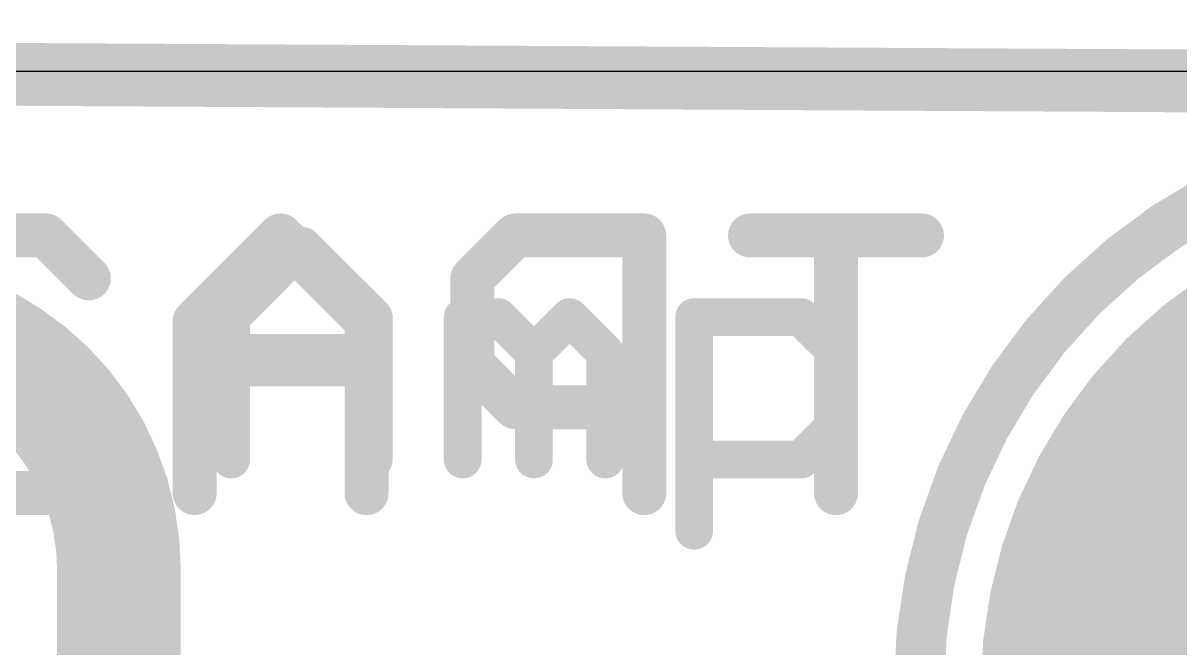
# Model space of a CAD drawing. Extents: x 0 to 23.1, y -0.1 to 28.2.
# Drawn here: x 14.629 to 19.305, y 25.667 to 28.194 of the extents above; entities that cross this region are included whole.
import ezdxf

# ---------------------------------------------------------------- set-up
doc = ezdxf.new("R2010")
doc.units = 0
for name, color, linetype in [('1', 12, 'CONTINUOUS'), ('16', 132, 'CONTINUOUS'), ('17', 110, 'CONTINUOUS'), ('20', 53, 'CONTINUOUS'), ('21', 40, 'CONTINUOUS'), ('22', 6, 'CONTINUOUS')]:
    doc.layers.add(name, color=color, linetype=linetype)

# ---------------------------------------------------------------- blocks, each defined once
blk = doc.blocks.new('ROUNDP')
at = {"const_width": 0.5}
blk.add_lwpolyline([(0, -0.25, 1), (0, 0.25, 1), (0, -0.25)], format="xyb", dxfattribs=at)

msp = doc.modelspace()

# ---------------------------------------------------------------- linework, layer by layer
at = {"layer": '1'}
for points, const_width in [([(15.016, 25.984, 0.4142), (14, 27)], 0.5), ([(15.141, 25.984, 1), (14.891, 25.984)], 0.25), ([(14.891, 25.984, 1), (15.141, 25.984)], 0.25)]:
    msp.add_lwpolyline(points, format="xyb", dxfattribs=dict(at, const_width=const_width))
at = {"layer": '1', "const_width": 0.5}
msp.add_lwpolyline([(15.016, 24), (15.016, 25.984)], dxfattribs=at)
at = {"layer": '16', "const_width": 0.254}
msp.add_lwpolyline([(0.127, 28.067), (22.987, 27.94)], dxfattribs=at)
at = {"layer": '20'}
msp.add_line((2, 28), (21, 28), dxfattribs=at)
at = {"layer": '21'}
for points, const_width in [([(20.5, 23.25, 1), (20.5, 27.75, 1), (20.5, 23.25)], 0.2032), ([(15.7852, 27.32, 1), (15.7313, 27.2661)], 0.0762), ([(15.7852, 27.2661, 1), (15.7313, 27.32)], 0.0762), ([(15.5082, 27.0049, 1), (15.432, 27.0049)], 0.0762), ([(16.0844, 27.0049, 1), (16.0082, 27.0049)], 0.0762), ([(16.4437, 27.0049, 1), (16.3675, 27.0049)], 0.0762), ([(16.4056, 27.043, 1), (16.4056, 26.9668)], 0.0762), ([(16.5766, 27.0319, 1), (16.5228, 26.978)], 0.0762), ([(16.5497, 26.9668, 1), (16.5497, 27.043)], 0.0762), ([(16.8648, 27.0319, 1), (16.8109, 26.978)], 0.0762), ([(16.8648, 26.978, 1), (16.8109, 27.0319)], 0.0762), ([(17.3793, 27.0049, 1), (17.3031, 27.0049)], 0.0762), ([(17.3412, 27.043, 1), (17.3412, 26.9668)], 0.0762), ([(17.8003, 27.0319, 1), (17.7464, 26.978)], 0.0762), ([(17.7733, 26.9668, 1), (17.7733, 27.043)], 0.0762), ([(15.4432, 27.0319, 1), (15.4971, 26.978)], 0.0762), ([(16.0194, 26.978, 1), (16.0733, 27.0319)], 0.0762), ([(15.4701, 26.899, 1), (15.4701, 26.8228)], 0.0762), ([(16.0463, 26.8228, 1), (16.0463, 26.899)], 0.0762), ([(16.7319, 26.8609, 1), (16.6557, 26.8609)], 0.0762), ([(17.02, 26.8609, 1), (16.9438, 26.8609)], 0.0762), ([(17.9555, 26.8609, 1), (17.8793, 26.8609)], 0.0762), ([(16.6668, 26.8878, 1), (16.7207, 26.8339)], 0.0762), ([(16.6668, 26.8339, 1), (16.7207, 26.8878)], 0.0762), ([(16.9549, 26.8339, 1), (17.0088, 26.8878)], 0.0762), ([(17.8904, 26.8339, 1), (17.9443, 26.8878)], 0.0762), ([(17.8793, 26.5728, 1), (17.9555, 26.5728)], 0.0762), ([(17.9443, 26.5458, 1), (17.8904, 26.5997)], 0.0762), ([(15.432, 26.4287, 1), (15.5082, 26.4287)], 0.0762), ([(16.0082, 26.4287, 1), (16.0844, 26.4287)], 0.0762), ([(16.3675, 26.4287, 1), (16.4437, 26.4287)], 0.0762), ([(16.6557, 26.4287, 1), (16.7319, 26.4287)], 0.0762), ([(16.9438, 26.4287, 1), (17.02, 26.4287)], 0.0762), ([(17.3412, 26.4668, 1), (17.3412, 26.3906)], 0.0762), ([(17.7464, 26.4556, 1), (17.8003, 26.4018)], 0.0762), ([(17.7733, 26.3906, 1), (17.7733, 26.4668)], 0.0762), ([(17.3031, 26.1406, 1), (17.3793, 26.1406)], 0.0762)]:
    msp.add_lwpolyline(points, format="xyb", dxfattribs=dict(at, const_width=const_width))
at = {"layer": '21', "const_width": 0.1524}
for points in [[(15.4701, 27.0049), (15.7582, 27.293)], [(15.7582, 27.293), (16.0463, 27.0049)], [(15.4701, 26.4287), (15.4701, 27.0049)], [(16.0463, 27.0049), (16.0463, 26.4287)], [(16.4056, 26.4287), (16.4056, 27.0049)], [(16.4056, 27.0049), (16.5497, 27.0049)], [(16.5497, 27.0049), (16.6938, 26.8609)], [(16.6938, 26.8609), (16.8378, 27.0049)], [(16.8378, 27.0049), (16.9819, 26.8609)], [(17.3412, 26.1406), (17.3412, 27.0049)], [(17.3412, 27.0049), (17.7733, 27.0049)], [(17.7733, 27.0049), (17.9174, 26.8609)], [(15.4701, 26.8609), (16.0463, 26.8609)], [(16.6938, 26.8609), (16.6938, 26.4287)], [(16.9819, 26.8609), (16.9819, 26.4287)], [(17.9174, 26.8609), (17.9174, 26.5728)], [(17.9174, 26.5728), (17.7733, 26.4287)], [(17.7733, 26.4287), (17.3412, 26.4287)]]:
    msp.add_lwpolyline(points, dxfattribs=at)
at = {"layer": '22', "const_width": 0.1778}
for points in [[(14.3731, 27.3352), (14.7205, 27.3352)], [(14.7205, 27.3352), (14.8942, 27.1615)], [(15.6694, 27.3352), (15.322, 26.9878)], [(16.0169, 26.9878), (15.6694, 27.3352)], [(16.6183, 27.3352), (16.4446, 27.1615)], [(17.1395, 27.3352), (16.6183, 27.3352)], [(17.1395, 26.2929), (17.1395, 27.3352)], [(18.2621, 27.3352), (17.5672, 27.3352)], [(17.9147, 26.2929), (17.9147, 27.3352)], [(16.4446, 27.1615), (16.4446, 26.814)], [(14.8942, 26.2929), (14.1994, 26.9878)], [(15.322, 26.9878), (15.322, 26.2929)], [(16.0169, 26.2929), (16.0169, 26.9878)], [(16.0169, 26.814), (15.322, 26.814)], [(16.4446, 26.814), (16.6183, 26.6403)], [(16.6183, 26.6403), (17.1395, 26.6403)], [(14.1994, 26.2929), (14.8942, 26.2929)]]:
    msp.add_lwpolyline(points, dxfattribs=at)
at = {"layer": '22', "const_width": 0.0889}
for points in [[(14.752, 27.3666, 1), (14.6891, 27.3038)], [(14.7205, 27.2907, 1), (14.7205, 27.3796)], [(15.7009, 27.3666, 1), (15.638, 27.3038)], [(15.7009, 27.3038, 1), (15.638, 27.3666)], [(16.6183, 27.3796, 1), (16.6183, 27.2907)], [(16.6498, 27.3038, 1), (16.5869, 27.3666)], [(17.1839, 27.3352, 1), (17.095, 27.3352)], [(17.1395, 27.2907, 1), (17.1395, 27.3796)], [(17.5672, 27.3796, 1), (17.5672, 27.2907)], [(17.9591, 27.3352, 1), (17.8702, 27.3352)], [(18.2621, 27.2907, 1), (18.2621, 27.3796)], [(14.8628, 27.13, 1), (14.9257, 27.1929)], [(16.4132, 27.1929, 1), (16.476, 27.13)], [(16.4891, 27.1615, 1), (16.4002, 27.1615)], [(15.3664, 26.9878, 1), (15.2775, 26.9878)], [(16.0613, 26.9878, 1), (15.9724, 26.9878)], [(15.2906, 27.0192, 1), (15.3534, 26.9563)], [(15.9854, 26.9563, 1), (16.0483, 27.0192)], [(15.322, 26.8585, 1), (15.322, 26.7696)], [(16.0169, 26.7696, 1), (16.0169, 26.8585)], [(16.476, 26.8455, 1), (16.4132, 26.7826)], [(16.4002, 26.814, 1), (16.4891, 26.814)], [(16.6183, 26.6848, 1), (16.6183, 26.5959)], [(16.5869, 26.6089, 1), (16.6498, 26.6718)], [(17.1395, 26.5959, 1), (17.1395, 26.6848)], [(14.8942, 26.2484, 1), (14.8942, 26.3374)], [(14.8628, 26.2615, 1), (14.9257, 26.3243)], [(15.2775, 26.2929, 1), (15.3664, 26.2929)], [(15.9724, 26.2929, 1), (16.0613, 26.2929)], [(17.095, 26.2929, 1), (17.1839, 26.2929)], [(17.8702, 26.2929, 1), (17.9591, 26.2929)]]:
    msp.add_lwpolyline(points, format="xyb", dxfattribs=at)

# ---------------------------------------------------------------- block references
at = {"layer": '17', "xscale": 4, "yscale": 4}
msp.add_blockref('ROUNDP', (20.5, 25.5), dxfattribs=at)
msp.add_blockref('ROUNDP', (20.5, 25.5), dxfattribs=at)

doc.saveas('drawing.dxf')
